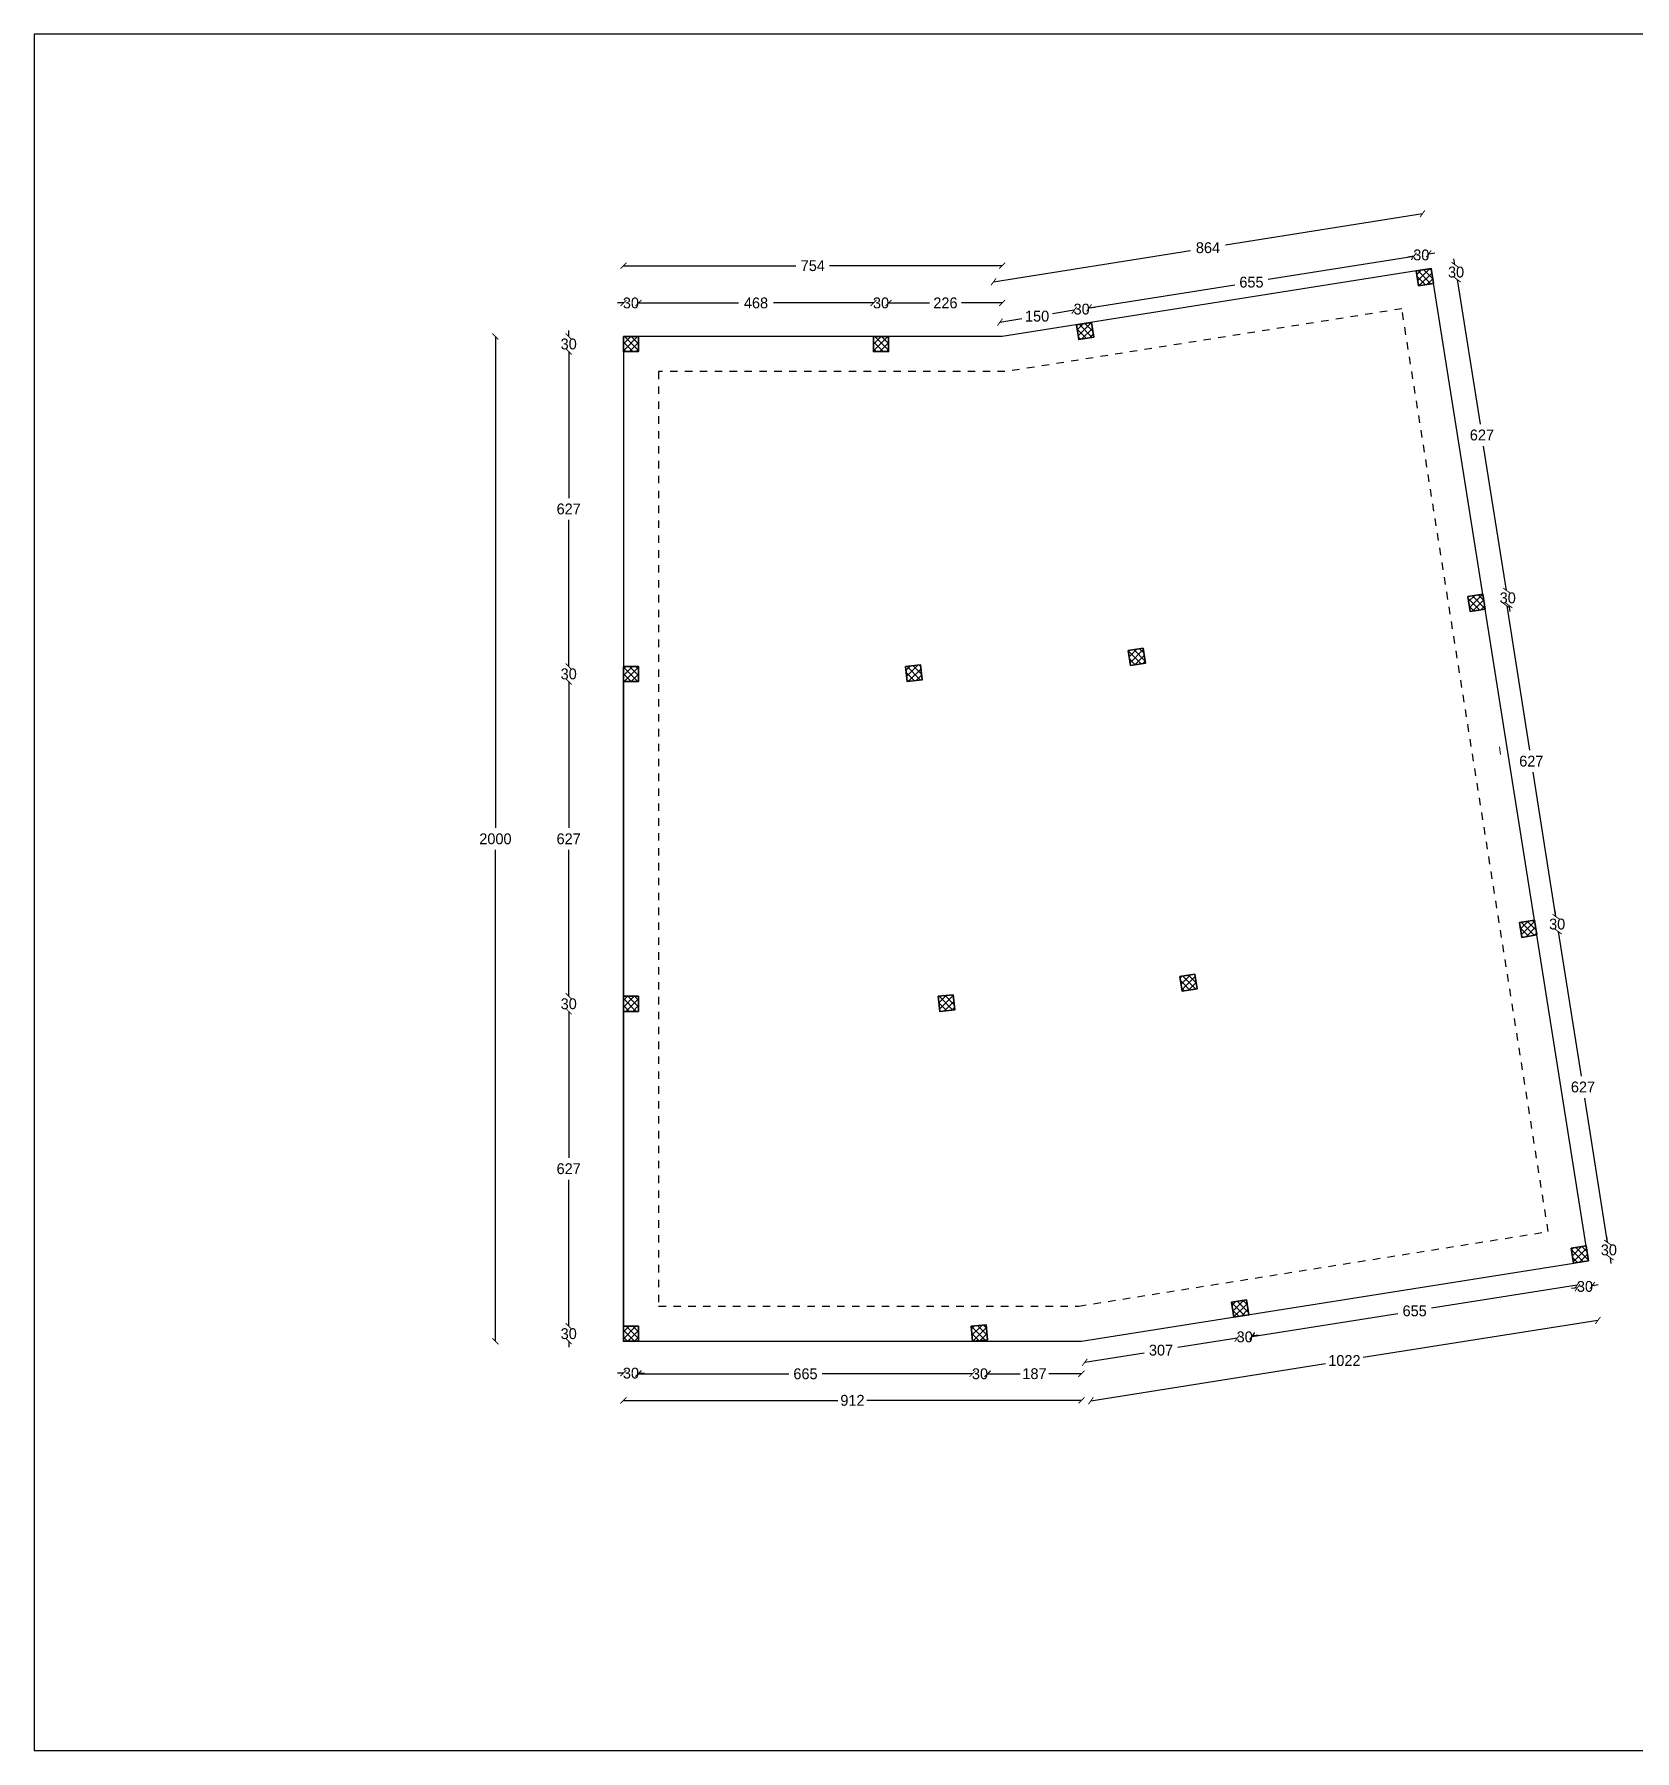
# Model space of a CAD drawing. Header units: inches. Extents: x 171124 to 193745, y -5869 to -1712.
# Drawn here: x 188913 to 192099, y -5301 to -1884 of the extents above; entities that cross this region are included whole.
import ezdxf

# ---------------------------------------------------------------- set-up
doc = ezdxf.new("R2010")
doc.units = ezdxf.units.IN
doc.header["$LTSCALE"] = 0.1
doc.linetypes.add('Dashed', pattern=[296.333333, 148.166667, -148.166667])
doc.layers.add('New_Structural - Bearing_Pen_No__1', color=7, linetype='Continuous', lineweight=13)
doc.layers.add('New_Structural - Bearing_Pen_No__21', color=7, linetype='Continuous', lineweight=35)
doc.styles.get("Standard").update_dxf_attribs({"font": 'cdm_nc.shx'})
doc.dimstyles.get("Standard").update_dxf_attribs({"dimscale": 120, "dimtxt": 0.18, "dimasz": 0.1, "dimexe": 0.18, "dimexo": 0.0625, "dimgap": 0.09, "dimtad": 0, "dimtih": 1, "dimtoh": 1, "dimdec": 0, "dimzin": 0, "dimdsep": 46, "dimtxsty": 'Standard', "dimblk": 'ARCHTICK', "dimcen": 0.09, "dimse1": 1, "dimse2": 1, "dimadec": 0, "dimazin": 0, "dimtfac": 1, "dimtdec": 0, "dimtix": 1, "dimtofl": 0, "dimtmove": 0, "dimatfit": 3, "dimfxl": 1, "dimtolj": 1, "dimtzin": 0, "dimarcsym": 0})

# ---------------------------------------------------------------- blocks, each defined once
blk = doc.blocks.new('_ArchTick')
at = {"color": 0, "linetype": 'ByBlock', "const_width": 0.15}
blk.add_lwpolyline([(-0.5, -0.5), (0.5, 0.5)], dxfattribs=at)
blk = doc.blocks.new('*D882')
at = {"color": 0, "lineweight": -2}
for p, q in [((189976.7, -4455.6), (189976.7, -4443.6)), ((189976.7, -4485.6), (189976.7, -4497.6))]:
    blk.add_line(p, q, dxfattribs=at)
at = {"layer": 'Defpoints', "color": 0}
for p in [(189976.7, -4455.6), (190085.6, -4455.6), (190085.6, -4485.6)]:
    blk.add_point(p, dxfattribs=at)
at = {"color": 0, "lineweight": -2, "xscale": 12, "yscale": 12, "zscale": 12}
for p, rotation in [((189976.7, -4455.6), 270), ((189976.7, -4485.6), 90)]:
    blk.add_blockref('_ArchTick', p, dxfattribs=dict(at, rotation=rotation))
at = {"color": 0, "insert": (189976.7, -4470.6), "char_height": 21.6, "attachment_point": 5}
blk.add_mtext('\\A1;30', dxfattribs=at)
blk = doc.blocks.new('*D883')
at = {"color": 0, "lineweight": -2}
for p, q in [((189976.7, -3829), (189976.7, -4120.5)), ((189976.7, -4455.6), (189976.7, -4164.1))]:
    blk.add_line(p, q, dxfattribs=at)
at = {"layer": 'Defpoints', "color": 0}
for p in [(189976.7, -3829), (190085.6, -3829), (190085.6, -4455.6)]:
    blk.add_point(p, dxfattribs=at)
at = {"color": 0, "lineweight": -2, "xscale": 12, "yscale": 12, "zscale": 12}
for p, rotation in [((189976.7, -3829), 90), ((189976.7, -4455.6), 270)]:
    blk.add_blockref('_ArchTick', p, dxfattribs=dict(at, rotation=rotation))
at = {"color": 0, "insert": (189976.7, -4142.3), "char_height": 21.6, "attachment_point": 5}
blk.add_mtext('\\A1;627', dxfattribs=at)
blk = doc.blocks.new('*D884')
at = {"color": 0, "lineweight": -2}
for p, q in [((189976.7, -3799), (189976.7, -3787)), ((189976.7, -3829), (189976.7, -3841))]:
    blk.add_line(p, q, dxfattribs=at)
at = {"layer": 'Defpoints', "color": 0}
for p in [(189976.7, -3799), (190085.6, -3799), (190085.6, -3829)]:
    blk.add_point(p, dxfattribs=at)
at = {"color": 0, "lineweight": -2, "xscale": 12, "yscale": 12, "zscale": 12}
for p, rotation in [((189976.7, -3799), 270), ((189976.7, -3829), 90)]:
    blk.add_blockref('_ArchTick', p, dxfattribs=dict(at, rotation=rotation))
at = {"color": 0, "insert": (189976.7, -3814), "char_height": 21.6, "attachment_point": 5}
blk.add_mtext('\\A1;30', dxfattribs=at)
blk = doc.blocks.new('*D885')
at = {"color": 0, "lineweight": -2}
for p, q in [((189976.7, -3172.3), (189976.7, -3463.8)), ((189976.7, -3799), (189976.7, -3507.5))]:
    blk.add_line(p, q, dxfattribs=at)
at = {"layer": 'Defpoints', "color": 0}
for p in [(189976.7, -3172.3), (190085.6, -3172.3), (190085.6, -3799)]:
    blk.add_point(p, dxfattribs=at)
at = {"color": 0, "lineweight": -2, "xscale": 12, "yscale": 12, "zscale": 12}
for p, rotation in [((189976.7, -3172.3), 90), ((189976.7, -3799), 270)]:
    blk.add_blockref('_ArchTick', p, dxfattribs=dict(at, rotation=rotation))
at = {"color": 0, "insert": (189976.7, -3485.6), "char_height": 21.6, "attachment_point": 5}
blk.add_mtext('\\A1;627', dxfattribs=at)
blk = doc.blocks.new('*D886')
at = {"color": 0, "lineweight": -2}
for p, q in [((189976.7, -3142.3), (189976.7, -3130.3)), ((189976.7, -3172.3), (189976.7, -3184.3))]:
    blk.add_line(p, q, dxfattribs=at)
at = {"layer": 'Defpoints', "color": 0}
for p in [(189976.7, -3142.3), (190085.6, -3142.3), (190085.6, -3172.3)]:
    blk.add_point(p, dxfattribs=at)
at = {"color": 0, "lineweight": -2, "xscale": 12, "yscale": 12, "zscale": 12}
for p, rotation in [((189976.7, -3142.3), 270), ((189976.7, -3172.3), 90)]:
    blk.add_blockref('_ArchTick', p, dxfattribs=dict(at, rotation=rotation))
at = {"color": 0, "insert": (189976.7, -3157.3), "char_height": 21.6, "attachment_point": 5}
blk.add_mtext('\\A1;30', dxfattribs=at)
blk = doc.blocks.new('*D887')
at = {"color": 0, "lineweight": -2}
for p, q in [((189976.7, -2515.6), (189976.7, -2807.2)), ((189976.7, -3142.3), (189976.7, -2850.8))]:
    blk.add_line(p, q, dxfattribs=at)
at = {"layer": 'Defpoints', "color": 0}
for p in [(189976.7, -2515.6), (190085.6, -2515.6), (190085.6, -3142.3)]:
    blk.add_point(p, dxfattribs=at)
at = {"color": 0, "lineweight": -2, "xscale": 12, "yscale": 12, "zscale": 12}
for p, rotation in [((189976.7, -2515.6), 90), ((189976.7, -3142.3), 270)]:
    blk.add_blockref('_ArchTick', p, dxfattribs=dict(at, rotation=rotation))
at = {"color": 0, "insert": (189976.7, -2829), "char_height": 21.6, "attachment_point": 5}
blk.add_mtext('\\A1;627', dxfattribs=at)
blk = doc.blocks.new('*D888')
at = {"color": 0, "lineweight": -2}
for p, q in [((189976.7, -2485.6), (189976.7, -2473.6)), ((189976.7, -2515.6), (189976.7, -2527.6))]:
    blk.add_line(p, q, dxfattribs=at)
at = {"layer": 'Defpoints', "color": 0}
for p in [(189976.7, -2485.6), (190085.6, -2485.6), (190085.6, -2515.6)]:
    blk.add_point(p, dxfattribs=at)
at = {"color": 0, "lineweight": -2, "xscale": 12, "yscale": 12, "zscale": 12}
for p, rotation in [((189976.7, -2485.6), 270), ((189976.7, -2515.6), 90)]:
    blk.add_blockref('_ArchTick', p, dxfattribs=dict(at, rotation=rotation))
at = {"color": 0, "insert": (189976.7, -2500.6), "char_height": 21.6, "attachment_point": 5}
blk.add_mtext('\\A1;30', dxfattribs=at)
blk = doc.blocks.new('*D889')
at = {"color": 0, "lineweight": -2}
for p, q in [((189830.8, -2485.6), (189830.8, -3463.8)), ((189830.8, -4485.6), (189830.8, -3507.4))]:
    blk.add_line(p, q, dxfattribs=at)
at = {"layer": 'Defpoints', "color": 0}
for p in [(189830.8, -2485.6), (190085.6, -2485.6), (190085.6, -4485.6)]:
    blk.add_point(p, dxfattribs=at)
at = {"color": 0, "lineweight": -2, "xscale": 12, "yscale": 12, "zscale": 12}
for p, rotation in [((189830.8, -2485.6), 90), ((189830.8, -4485.6), 270)]:
    blk.add_blockref('_ArchTick', p, dxfattribs=dict(at, rotation=rotation))
at = {"color": 0, "insert": (189830.8, -3485.6), "char_height": 21.6, "attachment_point": 5}
blk.add_mtext('\\A1;2000', dxfattribs=at)
blk = doc.blocks.new('*D890')
at = {"color": 0, "lineweight": -2}
for p, q in [((190085.6, -2418.9), (190073.6, -2418.9)), ((190115.6, -2418.9), (190127.6, -2418.9))]:
    blk.add_line(p, q, dxfattribs=at)
at = {"layer": 'Defpoints', "color": 0}
for p in [(190115.6, -2418.9), (190085.6, -2485.6), (190115.6, -2485.6)]:
    blk.add_point(p, dxfattribs=at)
at = {"color": 0, "lineweight": -2, "xscale": 12, "yscale": 12, "zscale": 12}
blk.add_blockref('_ArchTick', (190085.6, -2418.9), dxfattribs=at)
at = {"color": 0, "lineweight": -2, "xscale": 12, "yscale": 12, "zscale": 12, "rotation": 180}
blk.add_blockref('_ArchTick', (190115.6, -2418.9), dxfattribs=at)
at = {"color": 0, "insert": (190100.6, -2418.9), "char_height": 21.6, "attachment_point": 5}
blk.add_mtext('\\A1;30', dxfattribs=at)
blk = doc.blocks.new('*D891')
at = {"color": 0, "lineweight": -2}
for p, q in [((190115.6, -2418.9), (190314.8, -2418.9)), ((190583.5, -2418.9), (190384.4, -2418.9))]:
    blk.add_line(p, q, dxfattribs=at)
at = {"layer": 'Defpoints', "color": 0}
for p in [(190583.5, -2418.9), (190115.6, -2485.6), (190583.5, -2485.6)]:
    blk.add_point(p, dxfattribs=at)
at = {"color": 0, "lineweight": -2, "xscale": 12, "yscale": 12, "zscale": 12, "rotation": 180}
blk.add_blockref('_ArchTick', (190115.6, -2418.9), dxfattribs=at)
at = {"color": 0, "lineweight": -2, "xscale": 12, "yscale": 12, "zscale": 12}
blk.add_blockref('_ArchTick', (190583.5, -2418.9), dxfattribs=at)
at = {"color": 0, "insert": (190349.6, -2418.9), "char_height": 21.6, "attachment_point": 5}
blk.add_mtext('\\A1;468', dxfattribs=at)
blk = doc.blocks.new('*D892')
at = {"color": 0, "lineweight": -2}
for p, q in [((190583.5, -2418.9), (190571.5, -2418.9)), ((190613.5, -2418.9), (190625.5, -2418.9))]:
    blk.add_line(p, q, dxfattribs=at)
at = {"layer": 'Defpoints', "color": 0}
for p in [(190613.5, -2418.9), (190583.5, -2485.6), (190613.5, -2485.6)]:
    blk.add_point(p, dxfattribs=at)
at = {"color": 0, "lineweight": -2, "xscale": 12, "yscale": 12, "zscale": 12}
blk.add_blockref('_ArchTick', (190583.5, -2418.9), dxfattribs=at)
at = {"color": 0, "lineweight": -2, "xscale": 12, "yscale": 12, "zscale": 12, "rotation": 180}
blk.add_blockref('_ArchTick', (190613.5, -2418.9), dxfattribs=at)
at = {"color": 0, "insert": (190598.5, -2418.9), "char_height": 21.6, "attachment_point": 5}
blk.add_mtext('\\A1;30', dxfattribs=at)
blk = doc.blocks.new('*D893')
at = {"color": 0, "lineweight": -2}
for p, q in [((190613.5, -2418.9), (190694.7, -2418.9)), ((190839.8, -2418.9), (190758.7, -2418.9))]:
    blk.add_line(p, q, dxfattribs=at)
at = {"layer": 'Defpoints', "color": 0}
for p in [(190839.8, -2418.9), (190613.5, -2485.6), (190839.8, -2485.6)]:
    blk.add_point(p, dxfattribs=at)
at = {"color": 0, "lineweight": -2, "xscale": 12, "yscale": 12, "zscale": 12, "rotation": 180}
blk.add_blockref('_ArchTick', (190613.5, -2418.9), dxfattribs=at)
at = {"color": 0, "lineweight": -2, "xscale": 12, "yscale": 12, "zscale": 12}
blk.add_blockref('_ArchTick', (190839.8, -2418.9), dxfattribs=at)
at = {"color": 0, "insert": (190726.7, -2418.9), "char_height": 21.6, "attachment_point": 5}
blk.add_mtext('\\A1;226', dxfattribs=at)
blk = doc.blocks.new('*D894')
at = {"color": 0, "lineweight": -2}
for p, q in [((190835.3, -2457), (190878.7, -2450.1)), ((190983.1, -2433.5), (190939.6, -2440.4))]:
    blk.add_line(p, q, dxfattribs=at)
at = {"layer": 'Defpoints', "color": 0}
for p in [(190983.1, -2433.5), (190839.8, -2485.6), (190987.6, -2462.2)]:
    blk.add_point(p, dxfattribs=at)
at = {"color": 0, "lineweight": -2, "xscale": 12, "yscale": 12, "zscale": 12}
for p, rotation in [((190983.1, -2433.5), 9.015196591788861), ((190835.3, -2457), 189.0151965917888)]:
    blk.add_blockref('_ArchTick', p, dxfattribs=dict(at, rotation=rotation))
at = {"color": 0, "insert": (190909.2, -2445.2), "char_height": 21.6, "attachment_point": 5}
blk.add_mtext('\\A1;150', dxfattribs=at)
blk = doc.blocks.new('*D895')
at = {"color": 0, "lineweight": -2}
for p, q in [((190983.1, -2433.5), (190971.2, -2435.4)), ((191012.7, -2428.8), (191024.6, -2426.9))]:
    blk.add_line(p, q, dxfattribs=at)
at = {"layer": 'Defpoints', "color": 0}
for p in [(191012.7, -2428.8), (191017.3, -2457.5), (190987.6, -2462.2)]:
    blk.add_point(p, dxfattribs=at)
at = {"color": 0, "lineweight": -2, "xscale": 12, "yscale": 12, "zscale": 12}
for p, rotation in [((190983.1, -2433.5), 9.015196593055743), ((191012.7, -2428.8), 189.0151965930558)]:
    blk.add_blockref('_ArchTick', p, dxfattribs=dict(at, rotation=rotation))
at = {"color": 0, "insert": (190997.9, -2431.2), "char_height": 21.6, "attachment_point": 5}
blk.add_mtext('\\A1;30', dxfattribs=at)
blk = doc.blocks.new('*D896')
at = {"color": 0, "lineweight": -2}
for p, q in [((191659.4, -2326.2), (191369.5, -2372.2)), ((191012.7, -2428.8), (191302.6, -2382.8))]:
    blk.add_line(p, q, dxfattribs=at)
at = {"layer": 'Defpoints', "color": 0}
for p in [(191659.4, -2326.2), (191663.9, -2354.9), (191017.3, -2457.5)]:
    blk.add_point(p, dxfattribs=at)
at = {"color": 0, "lineweight": -2, "xscale": 12, "yscale": 12, "zscale": 12}
for p, rotation in [((191659.4, -2326.2), 9.01519659144157), ((191012.7, -2428.8), 189.0151965914416)]:
    blk.add_blockref('_ArchTick', p, dxfattribs=dict(at, rotation=rotation))
at = {"color": 0, "insert": (191336, -2377.5), "char_height": 21.6, "attachment_point": 5}
blk.add_mtext('\\A1;655', dxfattribs=at)
blk = doc.blocks.new('*D897')
at = {"color": 0, "lineweight": -2}
for p, q in [((191688.9, -2321), (191700.8, -2319.2)), ((191659.3, -2325.7), (191647.4, -2327.6))]:
    blk.add_line(p, q, dxfattribs=at)
at = {"layer": 'Defpoints', "color": 0}
for p in [(191688.9, -2321), (191663.9, -2354.9), (191693.5, -2350.2)]:
    blk.add_point(p, dxfattribs=at)
at = {"color": 0, "lineweight": -2, "xscale": 12, "yscale": 12, "zscale": 12}
for p, rotation in [((191659.3, -2325.7), 9.015196591704502), ((191688.9, -2321), 189.0151965917044)]:
    blk.add_blockref('_ArchTick', p, dxfattribs=dict(at, rotation=rotation))
at = {"color": 0, "insert": (191674.1, -2323.4), "char_height": 21.6, "attachment_point": 5}
blk.add_mtext('\\A1;30', dxfattribs=at)
blk = doc.blocks.new('*D898')
at = {"color": 0, "lineweight": -2}
for p, q in [((191676.3, -2241.3), (191284, -2303.5)), ((190822.5, -2376.7), (191214.8, -2314.5))]:
    blk.add_line(p, q, dxfattribs=at)
at = {"layer": 'Defpoints', "color": 0}
for p in [(191676.3, -2241.3), (191693.5, -2350.2), (190839.8, -2485.6)]:
    blk.add_point(p, dxfattribs=at)
at = {"color": 0, "lineweight": -2, "xscale": 12, "yscale": 12, "zscale": 12}
for p, rotation in [((191676.3, -2241.3), 9.015196591452906), ((190822.5, -2376.7), 189.0151965914529)]:
    blk.add_blockref('_ArchTick', p, dxfattribs=dict(at, rotation=rotation))
at = {"color": 0, "insert": (191249.4, -2309), "char_height": 21.6, "attachment_point": 5}
blk.add_mtext('\\A1;864', dxfattribs=at)
blk = doc.blocks.new('*D899')
at = {"color": 0, "lineweight": -2}
for p, q in [((190085.6, -2344.7), (190429.2, -2344.7)), ((190839.8, -2344.7), (190496.2, -2344.7))]:
    blk.add_line(p, q, dxfattribs=at)
at = {"layer": 'Defpoints', "color": 0}
for p in [(190085.6, -2344.7), (190085.6, -2485.6), (190839.8, -2485.6)]:
    blk.add_point(p, dxfattribs=at)
at = {"color": 0, "lineweight": -2, "xscale": 12, "yscale": 12, "zscale": 12, "rotation": 180}
blk.add_blockref('_ArchTick', (190085.6, -2344.7), dxfattribs=at)
at = {"color": 0, "lineweight": -2, "xscale": 12, "yscale": 12, "zscale": 12}
blk.add_blockref('_ArchTick', (190839.8, -2344.7), dxfattribs=at)
at = {"color": 0, "insert": (190462.7, -2344.7), "char_height": 21.6, "attachment_point": 5}
blk.add_mtext('\\A1;754', dxfattribs=at)
blk = doc.blocks.new('*D900')
at = {"color": 0, "lineweight": -2}
for p, q in [((191741, -2342.7), (191739.1, -2330.8)), ((191745.7, -2372.3), (191747.5, -2384.1))]:
    blk.add_line(p, q, dxfattribs=at)
at = {"layer": 'Defpoints', "color": 0}
for p in [(191693.5, -2350.2), (191698.2, -2379.8), (191745.7, -2372.3)]:
    blk.add_point(p, dxfattribs=at)
at = {"color": 0, "lineweight": -2, "xscale": 12, "yscale": 12, "zscale": 12}
for p, rotation in [((191741, -2342.7), 279.0151965914382), ((191745.7, -2372.3), 99.01519659143821)]:
    blk.add_blockref('_ArchTick', p, dxfattribs=dict(at, rotation=rotation))
at = {"color": 0, "insert": (191743.3, -2357.5), "char_height": 21.6, "attachment_point": 5}
blk.add_mtext('\\A1;30', dxfattribs=at)
blk = doc.blocks.new('*D901')
at = {"color": 0, "lineweight": -2}
for p, q in [((191745.7, -2372.3), (191791.3, -2659.9)), ((191843.9, -2991.2), (191798.2, -2703.6))]:
    blk.add_line(p, q, dxfattribs=at)
at = {"layer": 'Defpoints', "color": 0}
for p in [(191698.2, -2379.8), (191796.4, -2998.7), (191843.9, -2991.2)]:
    blk.add_point(p, dxfattribs=at)
at = {"color": 0, "lineweight": -2, "xscale": 12, "yscale": 12, "zscale": 12}
for p, rotation in [((191745.7, -2372.3), 99.01519659145131), ((191843.9, -2991.2), 279.0151965914513)]:
    blk.add_blockref('_ArchTick', p, dxfattribs=dict(at, rotation=rotation))
at = {"color": 0, "insert": (191794.8, -2681.8), "char_height": 21.6, "attachment_point": 5}
blk.add_mtext('\\A1;627', dxfattribs=at)
blk = doc.blocks.new('*D902')
at = {"color": 0, "lineweight": -2}
for p, q in [((191843.9, -2991.2), (191842, -2979.4)), ((191848.6, -3020.9), (191850.4, -3032.7))]:
    blk.add_line(p, q, dxfattribs=at)
at = {"layer": 'Defpoints', "color": 0}
for p in [(191796.4, -2998.7), (191801.1, -3028.4), (191848.6, -3020.9)]:
    blk.add_point(p, dxfattribs=at)
at = {"color": 0, "lineweight": -2, "xscale": 12, "yscale": 12, "zscale": 12}
for p, rotation in [((191843.9, -2991.2), 279.0151965915323), ((191848.6, -3020.9), 99.01519659153234)]:
    blk.add_blockref('_ArchTick', p, dxfattribs=dict(at, rotation=rotation))
at = {"color": 0, "insert": (191846.2, -3006), "char_height": 21.6, "attachment_point": 5}
blk.add_mtext('\\A1;30', dxfattribs=at)
blk = doc.blocks.new('*D903')
at = {"color": 0, "lineweight": -2}
for p, q in [((191844.1, -3021.6), (191889.7, -3309.2)), ((191942.2, -3640.5), (191896.6, -3352.8))]:
    blk.add_line(p, q, dxfattribs=at)
at = {"layer": 'Defpoints', "color": 0}
for p in [(191801.1, -3028.4), (191899.3, -3647.3), (191942.2, -3640.5)]:
    blk.add_point(p, dxfattribs=at)
at = {"color": 0, "lineweight": -2, "xscale": 12, "yscale": 12, "zscale": 12}
for p, rotation in [((191844.1, -3021.6), 99.01519659144724), ((191942.2, -3640.5), 279.0151965914472)]:
    blk.add_blockref('_ArchTick', p, dxfattribs=dict(at, rotation=rotation))
at = {"color": 0, "insert": (191893.1, -3331), "char_height": 21.6, "attachment_point": 5}
blk.add_mtext('\\A1;627', dxfattribs=at)
blk = doc.blocks.new('*D904')
at = {"color": 0, "lineweight": -2}
for p, q in [((191942.2, -3640.5), (191940.4, -3628.6)), ((191946.9, -3670.1), (191948.8, -3682))]:
    blk.add_line(p, q, dxfattribs=at)
at = {"layer": 'Defpoints', "color": 0}
for p in [(191899.3, -3647.3), (191904, -3676.9), (191946.9, -3670.1)]:
    blk.add_point(p, dxfattribs=at)
at = {"color": 0, "lineweight": -2, "xscale": 12, "yscale": 12, "zscale": 12}
for p, rotation in [((191942.2, -3640.5), 279.0151965914781), ((191946.9, -3670.1), 99.01519659147813)]:
    blk.add_blockref('_ArchTick', p, dxfattribs=dict(at, rotation=rotation))
at = {"color": 0, "insert": (191944.6, -3655.3), "char_height": 21.6, "attachment_point": 5}
blk.add_mtext('\\A1;30', dxfattribs=at)
blk = doc.blocks.new('*D905')
at = {"color": 0, "lineweight": -2}
for p, q in [((191946.9, -3670.1), (191992.6, -3957.8)), ((192045.1, -4289), (191999.5, -4001.4))]:
    blk.add_line(p, q, dxfattribs=at)
at = {"layer": 'Defpoints', "color": 0}
for p in [(191904, -3676.9), (192002.2, -4295.8), (192045.1, -4289)]:
    blk.add_point(p, dxfattribs=at)
at = {"color": 0, "lineweight": -2, "xscale": 12, "yscale": 12, "zscale": 12}
for p, rotation in [((191946.9, -3670.1), 99.0151965914655), ((192045.1, -4289), 279.0151965914655)]:
    blk.add_blockref('_ArchTick', p, dxfattribs=dict(at, rotation=rotation))
at = {"color": 0, "insert": (191996, -3979.6), "char_height": 21.6, "attachment_point": 5}
blk.add_mtext('\\A1;627', dxfattribs=at)
blk = doc.blocks.new('*D906')
at = {"color": 0, "lineweight": -2}
for p, q in [((192045.1, -4289), (192043.3, -4277.2)), ((192049.8, -4318.7), (192051.7, -4330.5))]:
    blk.add_line(p, q, dxfattribs=at)
at = {"layer": 'Defpoints', "color": 0}
for p in [(192002.2, -4295.8), (192006.9, -4325.5), (192049.8, -4318.7)]:
    blk.add_point(p, dxfattribs=at)
at = {"color": 0, "lineweight": -2, "xscale": 12, "yscale": 12, "zscale": 12}
for p, rotation in [((192045.1, -4289), 279.015196591538), ((192049.8, -4318.7), 99.01519659153797)]:
    blk.add_blockref('_ArchTick', p, dxfattribs=dict(at, rotation=rotation))
at = {"color": 0, "insert": (192047.5, -4303.9), "char_height": 21.6, "attachment_point": 5}
blk.add_mtext('\\A1;30', dxfattribs=at)
blk = doc.blocks.new('*D907')
at = {"color": 0, "lineweight": -2}
for p, q in [((190085.6, -4549.2), (190073.6, -4549.2)), ((190115.6, -4549.2), (190127.6, -4549.2))]:
    blk.add_line(p, q, dxfattribs=at)
at = {"layer": 'Defpoints', "color": 0}
for p in [(190085.6, -4485.6), (190115.6, -4485.6), (190115.6, -4549.2)]:
    blk.add_point(p, dxfattribs=at)
at = {"color": 0, "lineweight": -2, "xscale": 12, "yscale": 12, "zscale": 12}
blk.add_blockref('_ArchTick', (190085.6, -4549.2), dxfattribs=at)
at = {"color": 0, "lineweight": -2, "xscale": 12, "yscale": 12, "zscale": 12, "rotation": 180}
blk.add_blockref('_ArchTick', (190115.6, -4549.2), dxfattribs=at)
at = {"color": 0, "insert": (190100.6, -4549.2), "char_height": 21.6, "attachment_point": 5}
blk.add_mtext('\\A1;30', dxfattribs=at)
blk = doc.blocks.new('*D908')
at = {"color": 0, "lineweight": -2}
for p, q in [((190115.6, -4550.5), (190414.8, -4550.5)), ((190780.6, -4550.5), (190481.4, -4550.5))]:
    blk.add_line(p, q, dxfattribs=at)
at = {"layer": 'Defpoints', "color": 0}
for p in [(190115.6, -4485.6), (190780.6, -4485.6), (190780.6, -4550.5)]:
    blk.add_point(p, dxfattribs=at)
at = {"color": 0, "lineweight": -2, "xscale": 12, "yscale": 12, "zscale": 12, "rotation": 180}
blk.add_blockref('_ArchTick', (190115.6, -4550.5), dxfattribs=at)
at = {"color": 0, "lineweight": -2, "xscale": 12, "yscale": 12, "zscale": 12}
blk.add_blockref('_ArchTick', (190780.6, -4550.5), dxfattribs=at)
at = {"color": 0, "insert": (190448.1, -4550.5), "char_height": 21.6, "attachment_point": 5}
blk.add_mtext('\\A1;665', dxfattribs=at)
blk = doc.blocks.new('*D909')
at = {"color": 0, "lineweight": -2}
for p, q in [((190780.6, -4550.5), (190768.6, -4550.5)), ((190810.5, -4550.5), (190822.5, -4550.5))]:
    blk.add_line(p, q, dxfattribs=at)
at = {"layer": 'Defpoints', "color": 0}
for p in [(190780.6, -4485.6), (190810.5, -4482.7), (190810.5, -4550.5)]:
    blk.add_point(p, dxfattribs=at)
at = {"color": 0, "lineweight": -2, "xscale": 12, "yscale": 12, "zscale": 12}
blk.add_blockref('_ArchTick', (190780.6, -4550.5), dxfattribs=at)
at = {"color": 0, "lineweight": -2, "xscale": 12, "yscale": 12, "zscale": 12, "rotation": 180}
blk.add_blockref('_ArchTick', (190810.5, -4550.5), dxfattribs=at)
at = {"color": 0, "insert": (190795.5, -4550.5), "char_height": 21.6, "attachment_point": 5}
blk.add_mtext('\\A1;30', dxfattribs=at)
blk = doc.blocks.new('*D910')
at = {"color": 0, "lineweight": -2}
for p, q in [((190810.5, -4550.3), (190875.5, -4550.3)), ((190997.5, -4550.3), (190932.5, -4550.3))]:
    blk.add_line(p, q, dxfattribs=at)
at = {"layer": 'Defpoints', "color": 0}
for p in [(190810.5, -4482.7), (190997.5, -4485.6), (190997.5, -4550.3)]:
    blk.add_point(p, dxfattribs=at)
at = {"color": 0, "lineweight": -2, "xscale": 12, "yscale": 12, "zscale": 12, "rotation": 180}
blk.add_blockref('_ArchTick', (190810.5, -4550.3), dxfattribs=at)
at = {"color": 0, "lineweight": -2, "xscale": 12, "yscale": 12, "zscale": 12}
blk.add_blockref('_ArchTick', (190997.5, -4550.3), dxfattribs=at)
at = {"color": 0, "insert": (190904, -4550.3), "char_height": 21.6, "attachment_point": 5}
blk.add_mtext('\\A1;187', dxfattribs=at)
blk = doc.blocks.new('*D911')
at = {"color": 0, "lineweight": -2}
for p, q in [((191004.1, -4527.5), (191122.6, -4508.7)), ((191307.7, -4479.3), (191189.2, -4498.1))]:
    blk.add_line(p, q, dxfattribs=at)
at = {"layer": 'Defpoints', "color": 0}
for p in [(191301, -4437.5), (190997.5, -4485.6), (191307.7, -4479.3)]:
    blk.add_point(p, dxfattribs=at)
at = {"color": 0, "lineweight": -2, "xscale": 12, "yscale": 12, "zscale": 12}
for p, rotation in [((191307.7, -4479.3), 9.015196591590955), ((191004.1, -4527.5), 189.0151965915909)]:
    blk.add_blockref('_ArchTick', p, dxfattribs=dict(at, rotation=rotation))
at = {"color": 0, "insert": (191155.9, -4503.4), "char_height": 21.6, "attachment_point": 5}
blk.add_mtext('\\A1;307', dxfattribs=at)
blk = doc.blocks.new('*D912')
at = {"color": 0, "lineweight": -2}
for p, q in [((191337.3, -4474.6), (191349.2, -4472.7)), ((191307.7, -4479.3), (191295.8, -4481.2))]:
    blk.add_line(p, q, dxfattribs=at)
at = {"layer": 'Defpoints', "color": 0}
for p in [(191301, -4437.5), (191330.7, -4432.8), (191337.3, -4474.6)]:
    blk.add_point(p, dxfattribs=at)
at = {"color": 0, "lineweight": -2, "xscale": 12, "yscale": 12, "zscale": 12}
for p, rotation in [((191307.7, -4479.3), 9.01519659164319), ((191337.3, -4474.6), 189.0151965916432)]:
    blk.add_blockref('_ArchTick', p, dxfattribs=dict(at, rotation=rotation))
at = {"color": 0, "insert": (191322.5, -4477), "char_height": 21.6, "attachment_point": 5}
blk.add_mtext('\\A1;30', dxfattribs=at)
blk = doc.blocks.new('*D913')
at = {"color": 0, "lineweight": -2}
for p, q in [((191984.2, -4373.9), (191694.4, -4419.8)), ((191337.6, -4476.4), (191627.4, -4430.5))]:
    blk.add_line(p, q, dxfattribs=at)
at = {"layer": 'Defpoints', "color": 0}
for p in [(191977.3, -4330.2), (191984.2, -4373.9), (191330.7, -4432.8)]:
    blk.add_point(p, dxfattribs=at)
at = {"color": 0, "lineweight": -2, "xscale": 12, "yscale": 12, "zscale": 12}
for p, rotation in [((191984.2, -4373.9), 9.015196591555346), ((191337.6, -4476.4), 189.0151965915553)]:
    blk.add_blockref('_ArchTick', p, dxfattribs=dict(at, rotation=rotation))
at = {"color": 0, "insert": (191660.9, -4425.2), "char_height": 21.6, "attachment_point": 5}
blk.add_mtext('\\A1;655', dxfattribs=at)
blk = doc.blocks.new('*D914')
at = {"color": 0, "lineweight": -2}
for p, q in [((192014.7, -4374.3), (192026.5, -4372.4)), ((191985, -4379), (191973.2, -4380.9))]:
    blk.add_line(p, q, dxfattribs=at)
at = {"layer": 'Defpoints', "color": 0}
for p in [(191977.3, -4330.2), (192006.9, -4325.5), (192014.7, -4374.3)]:
    blk.add_point(p, dxfattribs=at)
at = {"color": 0, "lineweight": -2, "xscale": 12, "yscale": 12, "zscale": 12}
for p, rotation in [((191985, -4379), 9.015196595117052), ((192014.7, -4374.3), 189.0151965951171)]:
    blk.add_blockref('_ArchTick', p, dxfattribs=dict(at, rotation=rotation))
at = {"color": 0, "insert": (191999.9, -4376.6), "char_height": 21.6, "attachment_point": 5}
blk.add_mtext('\\A1;30', dxfattribs=at)
blk = doc.blocks.new('*D915')
at = {"color": 0, "lineweight": -2}
for p, q in [((192025.7, -4444), (191558.4, -4518.1)), ((191016.3, -4604.1), (191483.6, -4530))]:
    blk.add_line(p, q, dxfattribs=at)
at = {"layer": 'Defpoints', "color": 0}
for p in [(192006.9, -4325.5), (190997.5, -4485.6), (191016.3, -4604.1)]:
    blk.add_point(p, dxfattribs=at)
at = {"color": 0, "lineweight": -2, "xscale": 12, "yscale": 12, "zscale": 12}
for p, rotation in [((192025.7, -4444), 9.015196591442072), ((191016.3, -4604.1), 189.015196591442)]:
    blk.add_blockref('_ArchTick', p, dxfattribs=dict(at, rotation=rotation))
at = {"color": 0, "insert": (191521, -4524.1), "char_height": 21.6, "attachment_point": 5}
blk.add_mtext('\\A1;1022', dxfattribs=at)
blk = doc.blocks.new('*D916')
at = {"color": 0, "lineweight": -2}
for p, q in [((190085.6, -4603.3), (190512.8, -4603.3)), ((190997.5, -4603.3), (190570.3, -4603.3))]:
    blk.add_line(p, q, dxfattribs=at)
at = {"layer": 'Defpoints', "color": 0}
for p in [(190085.6, -4485.6), (190997.5, -4485.6), (190997.5, -4603.3)]:
    blk.add_point(p, dxfattribs=at)
at = {"color": 0, "lineweight": -2, "xscale": 12, "yscale": 12, "zscale": 12, "rotation": 180}
blk.add_blockref('_ArchTick', (190085.6, -4603.3), dxfattribs=at)
at = {"color": 0, "lineweight": -2, "xscale": 12, "yscale": 12, "zscale": 12}
blk.add_blockref('_ArchTick', (190997.5, -4603.3), dxfattribs=at)
at = {"color": 0, "insert": (190541.6, -4603.3), "char_height": 21.6, "attachment_point": 5}
blk.add_mtext('\\A1;912', dxfattribs=at)

msp = doc.modelspace()

# ---------------------------------------------------------------- hatches: boundary and pattern name
h = msp.add_hatch()
h.set_pattern_fill('ANSI37', color=5, scale=3, style=0)
h.paths.add_polyline_path([(190085.6, -2485.6), (190085.6, -2515.6), (190115.6, -2515.6), (190115.6, -2485.6)])
h.paths.add_polyline_path([(190583.5, -2485.6), (190583.5, -2515.6), (190613.5, -2515.6), (190613.5, -2485.6)])
h.paths.add_polyline_path([(190987.6, -2462.2), (190992.3, -2491.8), (191022, -2487.1), (191017.3, -2457.5)])
h.paths.add_polyline_path([(191663.9, -2354.9), (191668.6, -2384.5), (191698.2, -2379.8), (191693.5, -2350.2)])
h.paths.add_polyline_path([(191766.8, -3003.4), (191771.5, -3033.1), (191801.1, -3028.4), (191796.4, -2998.7)])
h.paths.add_polyline_path([(191869.7, -3652), (191874.4, -3681.6), (191904, -3676.9), (191899.3, -3647.3)])
h.paths.add_polyline_path([(191193.4, -3759.3), (191198.1, -3788.9), (191227.8, -3784.2), (191223.1, -3754.6)])
h.paths.add_polyline_path([(190712.5, -3799), (190715.5, -3828.9), (190745.4, -3825.9), (190742.4, -3796.1)])
h.paths.add_polyline_path([(190085.6, -3799), (190085.6, -3829), (190115.6, -3829), (190115.6, -3799)])
h.paths.add_polyline_path([(190085.6, -3142.3), (190085.6, -3172.3), (190115.6, -3172.3), (190115.6, -3142.3)])
h.paths.add_polyline_path([(190647.4, -3142.4), (190650.4, -3172.2), (190680.3, -3169.3), (190677.3, -3139.4)])
h.paths.add_polyline_path([(191090.5, -3110.7), (191095.2, -3140.4), (191124.9, -3135.7), (191120.2, -3106)])
h.paths.add_polyline_path([(191972.6, -4300.5), (191977.3, -4330.2), (192006.9, -4325.5), (192002.2, -4295.8)])
h.paths.add_polyline_path([(191296.3, -4407.8), (191301, -4437.5), (191330.7, -4432.8), (191326, -4403.1)])
h.paths.add_polyline_path([(190777.7, -4455.8), (190780.6, -4485.6), (190810.5, -4482.7), (190807.5, -4452.8)])
h.paths.add_polyline_path([(190085.6, -4455.6), (190085.6, -4485.6), (190115.6, -4485.6), (190115.6, -4455.6)])

# ---------------------------------------------------------------- linework, layer by layer
for p, q in [((193744.6, -1884.1), (188912.8, -1884.1)), ((188912.8, -1884.1), (188912.8, -5300.5)), ((190085.6, -4470.6), (190085.6, -4405)), ((188912.8, -5300.5), (193744.6, -5300.5))]:
    msp.add_line(p, q)
at = {"color": 18}
for p, q in [((190085.6, -3814), (190085.6, -3157.3)), ((190085.6, -4470.6), (190085.6, -3814))]:
    msp.add_line(p, q, dxfattribs=at)
msp.add_lwpolyline([(190085.6, -2485.6), (190085.6, -4485.6), (190997.5, -4485.6), (192006.9, -4325.5), (191693.5, -2350.2), (190839.8, -2485.6), (190085.6, -2485.6)])
at = {"color": 1, "linetype": 'Dashed'}
msp.add_lwpolyline([(190155.6, -2555.6), (190155.6, -4415.6), (190992, -4415.6), (191926.8, -4267.3), (191635.4, -2430.3), (190845.3, -2555.6)], close=True, dxfattribs=at)
at = {"layer": 'New_Structural - Bearing_Pen_No__1', "color": 7, "linetype": 'Continuous', "lineweight": 13}
msp.add_line((191831.8, -3317.5), (191829.5, -3302.6), dxfattribs=at)
at = {"layer": 'New_Structural - Bearing_Pen_No__21', "color": 7, "linetype": 'Continuous', "lineweight": 35}
for points in [[(191663.9, -2354.9), (191668.6, -2384.5), (191698.2, -2379.8), (191693.5, -2350.2)], [(190987.6, -2462.2), (190992.3, -2491.8), (191022, -2487.1), (191017.3, -2457.5)], [(190085.6, -2485.6), (190085.6, -2515.6), (190115.6, -2515.6), (190115.6, -2485.6)], [(190583.5, -2485.6), (190583.5, -2515.6), (190613.5, -2515.6), (190613.5, -2485.6)], [(191766.8, -3003.4), (191771.5, -3033.1), (191801.1, -3028.4), (191796.4, -2998.7)], [(191090.5, -3110.7), (191095.2, -3140.4), (191124.9, -3135.7), (191120.2, -3106)], [(190085.6, -3142.3), (190085.6, -3172.3), (190115.6, -3172.3), (190115.6, -3142.3)], [(190647.4, -3142.4), (190650.4, -3172.2), (190680.3, -3169.3), (190677.3, -3139.4)], [(191869.7, -3652), (191874.4, -3681.6), (191904, -3676.9), (191899.3, -3647.3)], [(191193.4, -3759.3), (191198.1, -3788.9), (191227.8, -3784.2), (191223.1, -3754.6)], [(190085.6, -3799), (190085.6, -3829), (190115.6, -3829), (190115.6, -3799)], [(190712.5, -3799), (190715.5, -3828.9), (190745.4, -3825.9), (190742.4, -3796.1)], [(191972.6, -4300.5), (191977.3, -4330.2), (192006.9, -4325.5), (192002.2, -4295.8)], [(191296.3, -4407.8), (191301, -4437.5), (191330.7, -4432.8), (191326, -4403.1)], [(190085.6, -4455.6), (190085.6, -4485.6), (190115.6, -4485.6), (190115.6, -4455.6)], [(190777.7, -4455.8), (190780.6, -4485.6), (190810.5, -4482.7), (190807.5, -4452.8)]]:
    msp.add_lwpolyline(points, close=True, dxfattribs=at)

# ---------------------------------------------------------------- dimensions: what is measured, and where the dimension line sits
at = {"color": 18}
for p1, p2, distance, picture, middle in [((190839.8, -2485.6), (191693.5, -2350.2), 110.3, '*D898', (191249.4, -2309)), ((191017.3, -2457.5), (191663.9, -2354.9), 29, '*D896', (191336, -2377.5)), ((191663.9, -2354.9), (191693.5, -2350.2), 29.5, '*D897', (191674.1, -2323.4)), ((191693.5, -2350.2), (191698.2, -2379.8), 48, '*D900', (191743.3, -2357.5)), ((191698.2, -2379.8), (191796.4, -2998.7), 48, '*D901', (191794.8, -2681.8)), ((190987.6, -2462.2), (191017.3, -2457.5), 29, '*D895', (190997.9, -2431.2)), ((190839.8, -2485.6), (190987.6, -2462.2), 29, '*D894', (190909.2, -2445.2)), ((191796.4, -2998.7), (191801.1, -3028.4), 48, '*D902', (191846.2, -3006)), ((191801.1, -3028.4), (191899.3, -3647.3), 43.5, '*D903', (191893.1, -3331)), ((191899.3, -3647.3), (191904, -3676.9), 43.5, '*D904', (191944.6, -3655.3)), ((191904, -3676.9), (192002.2, -4295.8), 43.5, '*D905', (191996, -3979.6)), ((192002.2, -4295.8), (192006.9, -4325.5), 43.5, '*D906', (192047.5, -4303.9)), ((192006.9, -4325.5), (190997.5, -4485.6), 120, '*D915', (191521, -4524.1)), ((191330.7, -4432.8), (191977.3, -4330.2), -44.2, '*D913', (191660.9, -4425.2)), ((191977.3, -4330.2), (192006.9, -4325.5), -49.4, '*D914', (191999.9, -4376.6)), ((190997.5, -4485.6), (191301, -4437.5), -42.4, '*D911', (191155.9, -4503.4)), ((191301, -4437.5), (191330.7, -4432.8), -42.4, '*D912', (191322.5, -4477)), ((190085.6, -4485.6), (190115.6, -4485.6), -63.5, '*D907', (190100.6, -4549.2)), ((190115.6, -4485.6), (190780.6, -4485.6), -64.9, '*D908', (190448.1, -4550.5))]:
    dim = msp.add_aligned_dim(p1=p1, p2=p2, distance=distance, dimstyle='Standard', dxfattribs=at)
    dim.commit()
    dim.dimension.update_dxf_attribs({"geometry": picture, "text_midpoint": middle})
for base, p1, p2, picture, middle in [((190085.6, -2344.7), (190839.8, -2485.6), (190085.6, -2485.6), '*D899', (190462.7, -2344.7)), ((190115.6, -2418.9), (190085.6, -2485.6), (190115.6, -2485.6), '*D890', (190100.6, -2418.9)), ((190583.5, -2418.9), (190115.6, -2485.6), (190583.5, -2485.6), '*D891', (190349.6, -2418.9)), ((190613.5, -2418.9), (190583.5, -2485.6), (190613.5, -2485.6), '*D892', (190598.5, -2418.9)), ((190839.8, -2418.9), (190613.5, -2485.6), (190839.8, -2485.6), '*D893', (190726.7, -2418.9)), ((190997.5, -4603.3), (190085.6, -4485.6), (190997.5, -4485.6), '*D916', (190541.6, -4603.3)), ((190810.5, -4550.5), (190780.6, -4485.6), (190810.5, -4482.7), '*D909', (190795.5, -4550.5)), ((190997.5, -4550.3), (190810.5, -4482.7), (190997.5, -4485.6), '*D910', (190904, -4550.3))]:
    dim = msp.add_linear_dim(base=base, p1=p1, p2=p2, dimstyle='Standard', dxfattribs=at)
    dim.commit()
    dim.dimension.update_dxf_attribs({"geometry": picture, "text_midpoint": middle})
for base, p1, p2, angle, picture, middle in [((189830.8, -2485.6), (190085.6, -4485.6), (190085.6, -2485.6), 90, '*D889', (189830.8, -3485.6)), ((189976.7, -2485.6), (190085.6, -2515.6), (190085.6, -2485.6), 270, '*D888', (189976.7, -2500.6)), ((189976.7, -2515.6), (190085.6, -3142.3), (190085.6, -2515.6), 270, '*D887', (189976.7, -2829)), ((189976.7, -3142.3), (190085.6, -3172.3), (190085.6, -3142.3), 270, '*D886', (189976.7, -3157.3)), ((189976.7, -3172.3), (190085.6, -3799), (190085.6, -3172.3), 270, '*D885', (189976.7, -3485.6)), ((189976.7, -3799), (190085.6, -3829), (190085.6, -3799), 270, '*D884', (189976.7, -3814)), ((189976.7, -3829), (190085.6, -4455.6), (190085.6, -3829), 270, '*D883', (189976.7, -4142.3)), ((189976.7, -4455.6), (190085.6, -4485.6), (190085.6, -4455.6), 270, '*D882', (189976.7, -4470.6))]:
    dim = msp.add_linear_dim(base=base, p1=p1, p2=p2, angle=angle, dimstyle='Standard', dxfattribs=at)
    dim.commit()
    dim.dimension.update_dxf_attribs({"geometry": picture, "text_midpoint": middle})

doc.saveas('drawing.dxf')
